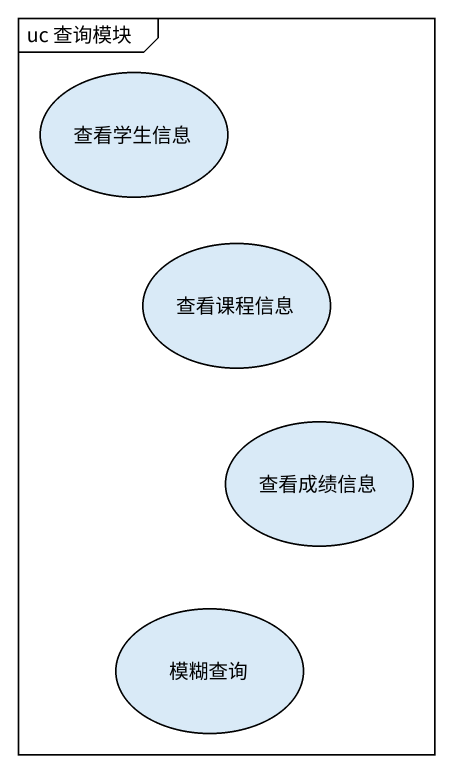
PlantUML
@startuml
mainframe uc 查询模块
usecase 查看学生信息
usecase 查看课程信息
usecase 查看成绩信息
usecase 模糊查询
@enduml
